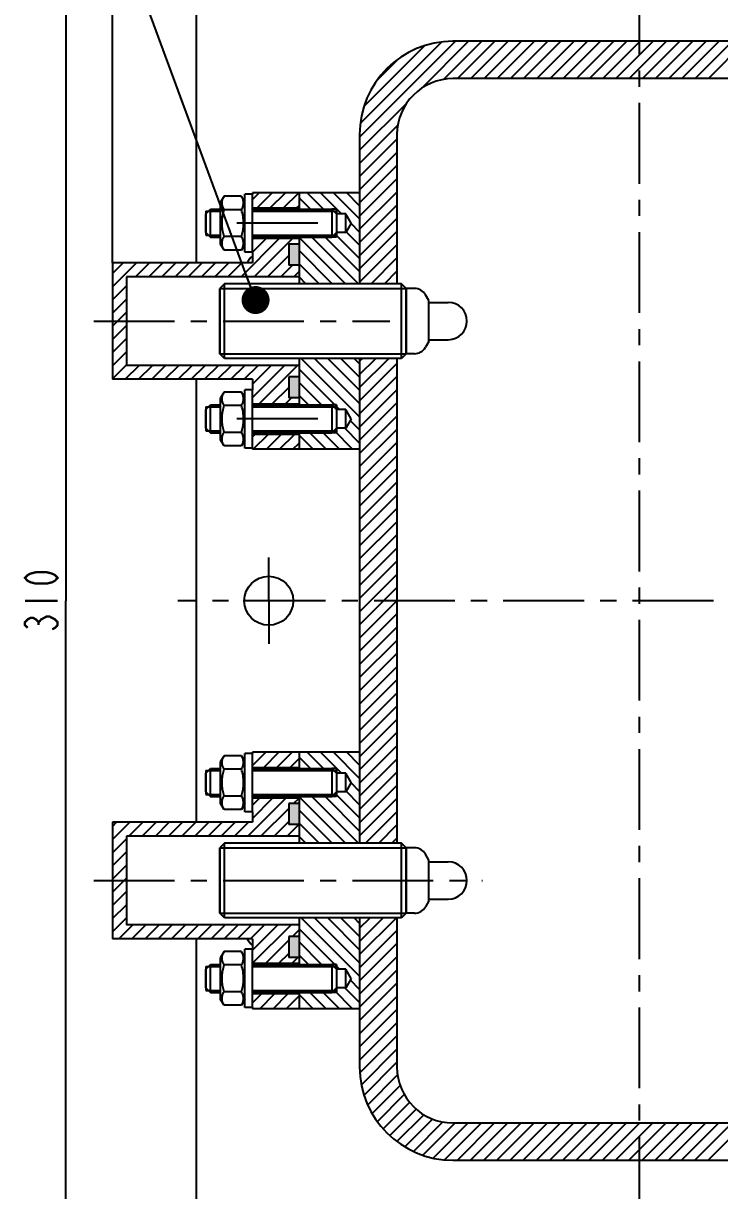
# Model space of a CAD drawing. Header units: millimetres. Extents: x 0 to 420, y 0 to 297.
# Drawn here: x 236.4 to 311, y 104.2 to 229.4 of the extents above; entities that cross this region are included whole.
import ezdxf

# ---------------------------------------------------------------- set-up
doc = ezdxf.new("R2010")
doc.units = ezdxf.units.MM
doc.header["$LTSCALE"] = 23.1
doc.linetypes.add('CENTER', pattern=[0.6, 0.375, -0.075, 0.075, -0.075])
doc.layers.get('0').update_dxf_attribs({"linetype": 'CONTINUOUS'})
for name, color, linetype in [('ALL_AXIS', 7, 'CONTINUOUS'), ('ALL_CHAMFER', 7, 'CONTINUOUS'), ('ALL_DIMENSIONS', 7, 'CONTINUOUS')]:
    doc.layers.add(name, color=color, linetype=linetype)
doc.styles.get("Standard").update_dxf_attribs({"font": 'txt', "width": 0.7})
doc.dimstyles.new('DIMSTYLE_1', dxfattribs={"dimtxt": 3.5, "dimasz": 3, "dimexe": 0.18, "dimexo": 0.0625, "dimgap": 0.09, "dimtad": 1, "dimlfac": 2, "dimdsep": 46, "dimtxsty": 'STANDARD', "dimblk": '_FILLED', "dimblk1": '_FILLED', "dimblk2": '_FILLED', "dimcen": 0.09, "dimadec": 0, "dimazin": 0, "dimtp": 0.5, "dimtm": 0.5, "dimtfac": 1, "dimtofl": 0, "dimtmove": 0, "dimatfit": 3, "dimldrblk": '_FILLED', "dimfxl": 1, "dimtolj": 1, "dimarcsym": 0})
doc.dimstyles.new('DIMSTYLE_2', dxfattribs={"dimtxt": 3.5, "dimasz": 3, "dimexe": 0.18, "dimexo": 0.0625, "dimgap": 0.09, "dimtad": 1, "dimdec": 5, "dimlfac": 2, "dimdsep": 46, "dimtxsty": 'STANDARD', "dimblk": '_FILLED', "dimblk1": '_FILLED', "dimblk2": '_FILLED', "dimcen": 0.09, "dimadec": 0, "dimazin": 0, "dimtp": 0.5, "dimtm": 0.5, "dimtfac": 1, "dimtdec": 5, "dimtofl": 0, "dimtmove": 0, "dimatfit": 3, "dimldrblk": '_FILLED', "dimfxl": 1, "dimtolj": 1, "dimarcsym": 0})
doc.dimstyles.get("Standard").update_dxf_attribs({"dimtxt": 3.5, "dimasz": 3, "dimexe": 0.18, "dimexo": 0.0625, "dimgap": 0.09, "dimtad": 1, "dimdec": 5, "dimdsep": 46, "dimtxsty": 'STANDARD', "dimblk": '_FILLED', "dimblk1": '_FILLED', "dimblk2": '_FILLED', "dimcen": 0.09, "dimadec": 0, "dimazin": 0, "dimtol": 1, "dimtp": 1e-05, "dimtm": 1e-05, "dimtfac": 1, "dimtdec": 5, "dimtofl": 0, "dimtmove": 0, "dimatfit": 3, "dimldrblk": '_FILLED', "dimfxl": 1, "dimtolj": 1, "dimarcsym": 0})

# ---------------------------------------------------------------- blocks, each defined once
blk = doc.blocks.new('_FILLED')
at = {"color": 0, "linetype": 'ByBlock'}
blk.add_solid([(0, 0), (-1, 0.167), (-1, -0.167)], dxfattribs=at)
blk = doc.blocks.new('*D3')
at = {"layer": 'ALL_DIMENSIONS', "color": 2, "linetype": 'Continuous'}
for p, q in [((245.92, 203.74), (245.92, 256.99)), ((358.92, 203.74), (358.92, 256.99)), ((245.92, 254.99), (302.42, 254.99)), ((358.92, 254.99), (302.42, 254.99))]:
    blk.add_line(p, q, dxfattribs=at)
at = {"layer": 'ALL_DIMENSIONS', "color": 2, "linetype": 'Continuous', "xscale": 3, "yscale": 3, "zscale": 3, "rotation": 180}
blk.add_blockref('_FILLED', (245.92, 254.99), dxfattribs=at)
at = {"layer": 'ALL_DIMENSIONS', "color": 2, "linetype": 'Continuous', "xscale": 3, "yscale": 3, "zscale": 3}
blk.add_blockref('_FILLED', (358.92, 254.99), dxfattribs=at)
blk = doc.blocks.new('*D4')
at = {"layer": 'ALL_DIMENSIONS', "color": 2, "linetype": 'Continuous'}
for p, q in [((254.92, 244.99), (238.92, 244.99)), ((240.92, 244.99), (240.92, 167.49)), ((240.92, 89.99), (240.92, 167.49)), ((254.92, 89.99), (238.92, 89.99))]:
    blk.add_line(p, q, dxfattribs=at)
at = {"layer": 'ALL_DIMENSIONS', "color": 2, "linetype": 'Continuous', "xscale": 3, "yscale": 3, "zscale": 3}
for p, rotation in [((240.92, 244.99), 90), ((240.92, 89.99), 270)]:
    blk.add_blockref('_FILLED', p, dxfattribs=dict(at, rotation=rotation))

msp = doc.modelspace()

# ---------------------------------------------------------------- linework, layer by layer
at = {"color": 7, "linetype": 'Continuous'}
for p, q in [((254.9230231, 203.7425631), (254.9230231, 244.9925631)), ((322.4230231, 227.4925631), (282.4230231, 227.4925631)), ((322.4230231, 223.4925631), (282.4230231, 223.4925631)), ((272.4230231, 217.4925631), (272.4230231, 201.4925631)), ((276.4230231, 217.4925631), (276.4230231, 201.4925631)), ((257.8906517, 210.8793144), (257.5230231, 210.2425631)), ((259.7553946, 210.8793144), (257.8906517, 210.8793144)), ((260.9230231, 211.2425631), (260.9230231, 211.1175631)), ((272.4230231, 211.2425631), (260.9230231, 211.2425631)), ((265.9230231, 211.2425631), (265.9230231, 209.4925631)), ((255.9230231, 209.2760567), (255.9230231, 206.7090694)), ((257.5230231, 205.7425804), (257.5230231, 210.2425458)), ((259.7553946, 209.4359387), (257.8906517, 209.4359387)), ((260.9230231, 209.6175631), (265.9230231, 209.6175631)), ((265.9230231, 209.4925631), (269.4230231, 209.4925631)), ((269.9230231, 208.9925631), (269.4230231, 209.4925631)), ((269.9230231, 209.4925631), (269.9230231, 206.4925631)), ((270.9230231, 208.9925631), (269.9230231, 208.9925631)), ((270.9230231, 206.9925631), (270.9230231, 208.9925631)), ((271.5238837, 207.9925631), (270.9230231, 208.9925631)), ((271.5238837, 207.9925631), (270.9230231, 206.9925631)), ((269.9230231, 206.9925631), (269.4230231, 206.4925631)), ((270.9230231, 206.9925631), (269.9230231, 206.9925631)), ((257.8906517, 205.1058117), (257.5230231, 205.7425631)), ((259.7553946, 206.5491874), (257.8906517, 206.5491874)), ((260.9230231, 206.3675631), (265.9230231, 206.3675631)), ((264.8230231, 205.7425631), (264.8230231, 203.4925631)), ((265.9230231, 205.7425631), (264.8230231, 205.7425631)), ((265.9230231, 206.4925631), (265.9230231, 201.4925631)), ((265.9230231, 206.4925631), (269.4230231, 206.4925631)), ((259.7553946, 205.1058117), (257.8906517, 205.1058117)), ((260.9230231, 204.865514), (260.9230231, 203.7425631)), ((245.9230231, 203.7425631), (245.9230231, 191.2425631)), ((260.9230231, 203.7425631), (245.9230231, 203.7425631)), ((265.9230231, 203.4925631), (264.8230231, 203.4925631)), ((247.4230231, 202.2425631), (247.4230231, 192.7425631)), ((265.9230231, 202.2425631), (247.4230231, 202.2425631)), ((257.4230231, 200.9925631), (257.4230231, 193.9925631)), ((276.4230231, 201.4925631), (265.9230231, 201.4925631)), ((277.4230231, 200.9925631), (277.4230231, 193.9925631)), ((265.9230231, 193.4925631), (265.9230231, 188.4925631)), ((276.4230231, 193.4925631), (265.9230231, 193.4925631)), ((272.4230231, 193.4925631), (272.4230231, 141.4925631)), ((276.4230231, 193.4925631), (276.4230231, 141.4925631)), ((265.9230231, 192.7425631), (247.4230231, 192.7425631)), ((260.9230231, 191.2425631), (245.9230231, 191.2425631)), ((254.9230231, 143.7425631), (254.9230231, 191.2425631)), ((260.9230231, 191.2425631), (260.9230231, 190.1175631)), ((264.8230231, 191.4925631), (264.8230231, 189.2425631)), ((265.9230231, 191.4925631), (264.8230231, 191.4925631)), ((257.8906517, 189.8793144), (257.5230231, 189.2425631)), ((257.5230231, 184.7425804), (257.5230231, 189.2425458)), ((259.7553946, 189.8793144), (257.8906517, 189.8793144)), ((265.9230231, 189.2425631), (264.8230231, 189.2425631)), ((255.9230231, 188.2760567), (255.9230231, 185.7090694)), ((259.7553946, 188.4359387), (257.8906517, 188.4359387)), ((260.9230231, 188.6175631), (265.9230231, 188.6175631)), ((265.9230231, 188.4925631), (269.4230231, 188.4925631)), ((269.9230231, 187.9925631), (269.4230231, 188.4925631)), ((269.9230231, 188.4925631), (269.9230231, 185.4925631)), ((270.9230231, 187.9925631), (269.9230231, 187.9925631)), ((270.9230231, 185.9925631), (270.9230231, 187.9925631)), ((271.5238837, 186.9925631), (270.9230231, 187.9925631)), ((271.5238837, 186.9925631), (270.9230231, 185.9925631)), ((259.7553946, 185.5491874), (257.8906517, 185.5491874)), ((260.9230231, 185.3675631), (265.9230231, 185.3675631)), ((265.9230231, 185.4925631), (265.9230231, 183.7425631)), ((265.9230231, 185.4925631), (269.4230231, 185.4925631)), ((269.9230231, 185.9925631), (269.4230231, 185.4925631)), ((270.9230231, 185.9925631), (269.9230231, 185.9925631)), ((257.8906517, 184.1058117), (257.5230231, 184.7425631)), ((259.7553946, 184.1058117), (257.8906517, 184.1058117)), ((260.9230231, 183.8675631), (260.9230231, 183.7425631)), ((272.4230231, 183.7425631), (260.9230231, 183.7425631)), ((257.8906517, 150.8793144), (257.5230231, 150.2425631)), ((257.5230231, 145.7425804), (257.5230231, 150.2425458)), ((259.7553946, 150.8793144), (257.8906517, 150.8793144)), ((260.9230231, 151.2425631), (260.9230231, 151.1175631)), ((272.4230231, 151.2425631), (260.9230231, 151.2425631)), ((265.9230231, 151.2425631), (265.9230231, 149.4925631)), ((255.9230231, 149.2760567), (255.9230231, 146.7090694)), ((259.7553946, 149.4359387), (257.8906517, 149.4359387)), ((260.9230231, 149.6175631), (265.9230231, 149.6175631)), ((265.9230231, 149.4925631), (269.4230231, 149.4925631)), ((269.9230231, 148.9925631), (269.4230231, 149.4925631)), ((269.9230231, 149.4925631), (269.9230231, 146.4925631)), ((270.9230231, 148.9925631), (269.9230231, 148.9925631)), ((270.9230231, 146.9925631), (270.9230231, 148.9925631)), ((271.5238837, 147.9925631), (270.9230231, 148.9925631)), ((271.5238837, 147.9925631), (270.9230231, 146.9925631)), ((259.7553946, 146.5491874), (257.8906517, 146.5491874)), ((265.9230231, 146.4925631), (265.9230231, 141.4925631)), ((265.9230231, 146.4925631), (269.4230231, 146.4925631)), ((269.9230231, 146.9925631), (269.4230231, 146.4925631)), ((270.9230231, 146.9925631), (269.9230231, 146.9925631)), ((257.8906517, 145.1058117), (257.5230231, 145.7425631)), ((260.9230231, 146.3675631), (265.9230231, 146.3675631)), ((264.8230231, 145.7425631), (264.8230231, 143.4925631)), ((265.9230231, 145.7425631), (264.8230231, 145.7425631)), ((259.7553946, 145.1058117), (257.8906517, 145.1058117)), ((260.9230231, 144.8675631), (260.9230231, 143.7425631)), ((245.9230231, 143.7425631), (245.9230231, 131.2425631)), ((260.9230231, 143.7425631), (245.9230231, 143.7425631)), ((265.9230231, 143.4925631), (264.8230231, 143.4925631)), ((247.4230231, 142.2425631), (247.4230231, 132.7425631)), ((265.9230231, 142.2425631), (247.4230231, 142.2425631)), ((276.4230231, 141.4925631), (265.9230231, 141.4925631)), ((257.4230231, 140.9925631), (257.4230231, 133.9925631)), ((277.4230231, 140.9925631), (277.4230231, 133.9925631)), ((265.9230231, 132.7425631), (247.4230231, 132.7425631)), ((265.9230231, 133.4925631), (265.9230231, 128.4925631)), ((276.4230231, 133.4925631), (265.9230231, 133.4925631)), ((272.4230231, 133.4925631), (272.4230231, 117.4925631)), ((276.4230231, 133.4925631), (276.4230231, 117.4925631)), ((264.8230231, 131.4925631), (264.8230231, 129.2425631)), ((265.9230231, 131.4925631), (264.8230231, 131.4925631)), ((260.9230231, 131.2425631), (245.9230231, 131.2425631)), ((254.9230231, 89.9925631), (254.9230231, 131.2425631)), ((260.9230231, 131.2425631), (260.9230231, 130.1175631)), ((257.8906517, 129.8793144), (257.5230231, 129.2425631)), ((257.5230231, 124.7425804), (257.5230231, 129.2425458)), ((259.7553946, 129.8793144), (257.8906517, 129.8793144)), ((265.9230231, 129.2425631), (264.8230231, 129.2425631)), ((255.9230231, 128.2760567), (255.9230231, 125.7090694)), ((259.7553946, 128.4359387), (257.8906517, 128.4359387)), ((260.9230231, 128.6175631), (265.9230231, 128.6175631)), ((265.9230231, 128.4925631), (269.4230231, 128.4925631)), ((269.9230231, 127.9925631), (269.4230231, 128.4925631)), ((269.9230231, 128.4925631), (269.9230231, 125.4925631)), ((270.9230231, 127.9925631), (269.9230231, 127.9925631)), ((271.5238837, 126.9925631), (270.9230231, 127.9925631)), ((270.9230231, 125.9925631), (270.9230231, 127.9925631)), ((271.5238837, 126.9925631), (270.9230231, 125.9925631)), ((259.7553946, 125.5491874), (257.8906517, 125.5491874)), ((260.9230231, 125.3675631), (265.9230231, 125.3675631)), ((265.9230231, 125.4925631), (269.4230231, 125.4925631)), ((265.9230231, 125.4925631), (265.9230231, 123.7425631)), ((269.9230231, 125.9925631), (269.4230231, 125.4925631)), ((270.9230231, 125.9925631), (269.9230231, 125.9925631)), ((257.8906517, 124.1058117), (257.5230231, 124.7425631)), ((259.7553946, 124.1058117), (257.8906517, 124.1058117)), ((260.9230231, 123.8675631), (260.9230231, 123.7425631)), ((272.4230231, 123.7425631), (260.9230231, 123.7425631)), ((282.4230231, 111.4925631), (322.4230231, 111.4925631)), ((282.4230231, 107.4925631), (322.4230231, 107.4925631))]:
    msp.add_line(p, q, dxfattribs=at)
at = {"color": 2, "linetype": 'Continuous'}
for p, q in [((272.4230231, 217.2309164), (282.6846698, 227.4925631)), ((272.5096904, 218.7317973), (281.1837889, 227.4058958)), ((272.9067703, 220.5430907), (279.3724955, 227.0088159)), ((279.0521665, 222.4458462), (284.0988833, 227.4925631)), ((281.4188321, 223.3982983), (285.5130969, 227.4925631)), ((282.9273105, 223.4925631), (286.9273105, 227.4925631)), ((284.341524, 223.4925631), (288.341524, 227.4925631)), ((285.7557376, 223.4925631), (289.7557376, 227.4925631)), ((287.1699512, 223.4925631), (291.1699512, 227.4925631)), ((288.5841647, 223.4925631), (292.5841647, 227.4925631)), ((289.9983783, 223.4925631), (293.9983783, 227.4925631)), ((291.4125918, 223.4925631), (295.4125918, 227.4925631)), ((292.8268054, 223.4925631), (296.8268054, 227.4925631)), ((294.241019, 223.4925631), (298.241019, 227.4925631)), ((295.6552325, 223.4925631), (299.6552325, 227.4925631)), ((297.0694461, 223.4925631), (301.0694461, 227.4925631)), ((298.4836597, 223.4925631), (302.4836597, 227.4925631)), ((299.8978732, 223.4925631), (303.8978732, 227.4925631)), ((301.3120868, 223.4925631), (305.3120868, 227.4925631)), ((302.7263003, 223.4925631), (306.7263003, 227.4925631)), ((304.1405139, 223.4925631), (308.1405139, 227.4925631)), ((305.5547275, 223.4925631), (309.5547275, 227.4925631)), ((306.968941, 223.4925631), (310.968941, 227.4925631)), ((308.3831546, 223.4925631), (312.3831546, 227.4925631)), ((309.7973682, 223.4925631), (313.7973682, 227.4925631)), ((274.4267265, 223.4772605), (276.4383257, 225.4888597)), ((272.4230231, 215.8167028), (277.46974, 220.8634197)), ((272.4230231, 214.4024893), (276.5172879, 218.4967541)), ((272.4230231, 212.9882757), (276.4230231, 216.9882757)), ((272.4230231, 211.5740622), (276.4230231, 215.5740622)), ((272.4230231, 210.1598486), (276.4230231, 214.1598486)), ((272.4230231, 208.745635), (276.4230231, 212.745635)), ((260.9230231, 210.5223682), (261.643218, 211.2425631)), ((261.4324315, 209.6175631), (263.0574315, 211.2425631)), ((262.8466451, 209.6175631), (264.4716451, 211.2425631)), ((264.2608587, 209.6175631), (265.8858587, 211.2425631)), ((267.1359553, 209.4925631), (265.9230231, 210.7054953)), ((268.5501689, 209.4925631), (266.8001689, 211.2425631)), ((270.4643824, 208.9925631), (268.2143824, 211.2425631)), ((272.4230231, 208.4481359), (269.628596, 211.2425631)), ((272.4230231, 209.8623495), (271.0428096, 211.2425631)), ((272.4230231, 207.3314215), (276.4230231, 211.3314215)), ((255.9230231, 209.2760567), (257.5230231, 209.2760567)), ((260.9230231, 209.2760567), (269.9230231, 209.2760567)), ((265.6750722, 209.6175631), (265.9230231, 209.865514)), ((269.9230231, 209.4925631), (269.4230231, 209.4925631)), ((272.4230231, 205.9172079), (276.4230231, 209.9172079)), ((272.4230231, 207.0339224), (271.5015508, 207.9553947)), ((272.4230231, 204.5029943), (276.4230231, 208.5029943)), ((255.9230231, 206.7090694), (257.5230231, 206.7090694)), ((260.9230231, 206.7090694), (269.9230231, 206.7090694)), ((272.4230231, 204.2054953), (269.7794892, 206.8490292)), ((272.4230231, 205.6197088), (270.9707455, 207.0719864)), ((272.4230231, 203.0887808), (276.4230231, 207.0887808)), ((259.7142858, 202.2425631), (263.8392858, 206.3675631)), ((260.9230231, 206.2797275), (261.0108587, 206.3675631)), ((260.9230231, 204.865514), (262.4250722, 206.3675631)), ((261.1284993, 202.2425631), (265.2534993, 206.3675631)), ((270.8933146, 201.4925631), (265.9230231, 206.4628546)), ((272.3075282, 201.4925631), (267.3075282, 206.4925631)), ((272.4230231, 202.7912817), (268.7217417, 206.4925631)), ((269.9230231, 206.4925631), (269.4230231, 206.4925631)), ((272.4230231, 201.6745672), (276.4230231, 205.6745672)), ((262.5427129, 202.2425631), (264.8230231, 204.5228733)), ((269.4791011, 201.4925631), (265.9230231, 205.048641)), ((273.6552325, 201.4925631), (276.4230231, 204.2603537)), ((245.9230231, 202.593436), (247.0721502, 203.7425631)), ((245.9230231, 201.1792225), (248.4863637, 203.7425631)), ((248.4005773, 202.2425631), (249.9005773, 203.7425631)), ((249.8147908, 202.2425631), (251.3147908, 203.7425631)), ((251.2290044, 202.2425631), (252.7290044, 203.7425631)), ((252.643218, 202.2425631), (254.143218, 203.7425631)), ((254.0574315, 202.2425631), (255.5574315, 203.7425631)), ((255.4716451, 202.2425631), (256.9716451, 203.7425631)), ((256.8858587, 202.2425631), (258.3858587, 203.7425631)), ((258.3000722, 202.2425631), (259.8000722, 203.7425631)), ((263.9569265, 202.2425631), (265.2069265, 203.4925631)), ((268.0648875, 201.4925631), (265.9230231, 203.6344274)), ((275.0694461, 201.4925631), (276.4230231, 202.8461401)), ((265.37114, 202.2425631), (265.9230231, 202.7944462)), ((266.6506739, 201.4925631), (265.9230231, 202.2202139)), ((245.9230231, 199.7650089), (247.4230231, 201.2650089)), ((257.4230231, 200.9925631), (277.4230231, 200.9925631)), ((245.9230231, 198.3507953), (247.4230231, 199.8507953)), ((245.9230231, 196.9365818), (247.4230231, 198.4365818)), ((245.9230231, 195.5223682), (247.4230231, 197.0223682)), ((245.9230231, 194.1081547), (247.4230231, 195.6081547)), ((245.9230231, 192.6939411), (247.4230231, 194.1939411)), ((257.4230231, 193.9925631), (277.4230231, 193.9925631)), ((272.4230231, 187.2349325), (266.1653926, 193.4925631)), ((272.4230231, 188.6491461), (267.5796061, 193.4925631)), ((272.4230231, 190.0633596), (268.9938197, 193.4925631)), ((272.4230231, 191.4775732), (270.4080332, 193.4925631)), ((272.4230231, 192.8917868), (271.8222468, 193.4925631)), ((272.4230231, 193.1892858), (272.7263003, 193.4925631)), ((272.4230231, 191.7750723), (274.1405139, 193.4925631)), ((272.4230231, 190.3608587), (275.5547275, 193.4925631)), ((272.4230231, 188.9466452), (276.4230231, 192.9466452)), ((245.9230231, 191.2797275), (247.4230231, 192.7797275)), ((247.3000722, 191.2425631), (248.8000722, 192.7425631)), ((248.7142858, 191.2425631), (250.2142858, 192.7425631)), ((250.1284993, 191.2425631), (251.6284993, 192.7425631)), ((251.5427129, 191.2425631), (253.0427129, 192.7425631)), ((252.9569265, 191.2425631), (254.4569265, 192.7425631)), ((254.37114, 191.2425631), (255.87114, 192.7425631)), ((255.7853536, 191.2425631), (257.2853536, 192.7425631)), ((257.1995672, 191.2425631), (258.6995672, 192.7425631)), ((258.6137807, 191.2425631), (260.1137807, 192.7425631)), ((260.0279943, 191.2425631), (261.5279943, 192.7425631)), ((260.9230231, 190.7233783), (262.9422078, 192.7425631)), ((260.9230231, 189.3091648), (264.3564214, 192.7425631)), ((261.645635, 188.6175631), (265.770635, 192.7425631)), ((270.251179, 187.9925631), (265.9230231, 192.3207189)), ((263.0598485, 188.6175631), (264.8230231, 190.3807377)), ((268.3369654, 188.4925631), (265.9230231, 190.9065054)), ((272.4230231, 187.5324316), (276.4230231, 191.5324316)), ((264.4740621, 188.6175631), (265.0990621, 189.2425631)), ((266.9227519, 188.4925631), (265.9230231, 189.4922918)), ((272.4230231, 186.118218), (276.4230231, 190.118218)), ((255.9230231, 188.2760567), (257.5230231, 188.2760567)), ((260.9230231, 188.2760567), (269.9230231, 188.2760567)), ((265.8882757, 188.6175631), (265.9230231, 188.6523105)), ((269.9230231, 188.4925631), (269.4230231, 188.4925631)), ((272.4230231, 184.7040045), (276.4230231, 188.7040045)), ((272.4230231, 185.8207189), (271.4215278, 186.8222142)), ((272.4230231, 183.2897909), (276.4230231, 187.2897909)), ((255.9230231, 185.7090694), (257.5230231, 185.7090694)), ((260.9230231, 185.7090694), (269.9230231, 185.7090694)), ((260.9230231, 185.0665241), (261.2240621, 185.3675631)), ((261.0132757, 183.7425631), (262.6382757, 185.3675631)), ((262.4274892, 183.7425631), (264.0524892, 185.3675631)), ((263.8417028, 183.7425631), (265.4667028, 185.3675631)), ((268.8443247, 183.7425631), (267.0943247, 185.4925631)), ((270.2585383, 183.7425631), (268.5085383, 185.4925631)), ((269.9230231, 185.4925631), (269.4230231, 185.4925631)), ((271.6727519, 183.7425631), (269.6728875, 185.7424274)), ((272.4230231, 184.4065054), (270.8369654, 185.9925631)), ((272.4230231, 181.8755773), (276.4230231, 185.8755773)), ((265.2559163, 183.7425631), (265.9230231, 184.4096698)), ((267.4301112, 183.7425631), (265.9230231, 185.2496511)), ((272.4230231, 180.4613638), (276.4230231, 184.4613638)), ((266.0158976, 183.7425631), (265.9230231, 183.8354376)), ((272.4230231, 179.0471502), (276.4230231, 183.0471502)), ((272.4230231, 177.6329367), (276.4230231, 181.6329367)), ((272.4230231, 176.2187231), (276.4230231, 180.2187231)), ((272.4230231, 174.8045095), (276.4230231, 178.8045095)), ((272.4230231, 173.390296), (276.4230231, 177.390296)), ((272.4230231, 171.9760824), (276.4230231, 175.9760824)), ((272.4230231, 170.5618688), (276.4230231, 174.5618688)), ((272.4230231, 169.1476553), (276.4230231, 173.1476553)), ((272.4230231, 167.7334417), (276.4230231, 171.7334417)), ((272.4230231, 166.3192282), (276.4230231, 170.3192282)), ((272.4230231, 164.9050146), (276.4230231, 168.9050146)), ((272.4230231, 163.490801), (276.4230231, 167.490801)), ((272.4230231, 162.0765875), (276.4230231, 166.0765875)), ((272.4230231, 160.6623739), (276.4230231, 164.6623739)), ((272.4230231, 159.2481604), (276.4230231, 163.2481604)), ((272.4230231, 157.8339468), (276.4230231, 161.8339468)), ((272.4230231, 156.4197332), (276.4230231, 160.4197332)), ((272.4230231, 155.0055197), (276.4230231, 159.0055197)), ((272.4230231, 153.5913061), (276.4230231, 157.5913061)), ((272.4230231, 152.1770925), (276.4230231, 156.1770925)), ((272.4230231, 150.762879), (276.4230231, 154.762879)), ((272.4230231, 149.3486654), (276.4230231, 153.3486654)), ((272.4230231, 147.9344519), (276.4230231, 151.9344519)), ((260.9230231, 151.229475), (260.9361112, 151.2425631)), ((260.9230231, 149.8152614), (262.3503247, 151.2425631)), ((262.1395383, 149.6175631), (263.7645383, 151.2425631)), ((263.5537519, 149.6175631), (265.1787519, 151.2425631)), ((264.9679654, 149.6175631), (265.9230231, 150.5726208)), ((267.1359553, 149.4925631), (265.9230231, 150.7054953)), ((268.5501689, 149.4925631), (266.8001689, 151.2425631)), ((270.4643824, 148.9925631), (268.2143824, 151.2425631)), ((272.4230231, 148.4481359), (269.628596, 151.2425631)), ((272.4230231, 149.8623495), (271.0428096, 151.2425631)), ((272.4230231, 146.5202383), (276.4230231, 150.5202383)), ((255.9230231, 149.2760567), (257.5230231, 149.2760567)), ((260.9230231, 149.2760567), (269.9230231, 149.2760567)), ((269.9230231, 149.4925631), (269.4230231, 149.4925631)), ((272.4230231, 145.1060247), (276.4230231, 149.1060247)), ((272.4230231, 147.0339224), (271.5015508, 147.9553947)), ((255.9230231, 146.7090694), (257.5230231, 146.7090694)), ((260.9230231, 146.7090694), (269.9230231, 146.7090694)), ((272.3075282, 141.4925631), (267.3075282, 146.4925631)), ((272.4230231, 142.7912817), (268.7217417, 146.4925631)), ((269.9230231, 146.4925631), (269.4230231, 146.4925631)), ((272.4230231, 144.2054953), (269.7794892, 146.8490292)), ((272.4230231, 145.6197088), (270.9707455, 147.0719864)), ((272.4230231, 143.6918112), (276.4230231, 147.6918112)), ((260.4213926, 142.2425631), (264.5463926, 146.3675631)), ((260.9230231, 145.5726208), (261.7179654, 146.3675631)), ((260.9230231, 144.1584072), (263.132179, 146.3675631)), ((261.8356061, 142.2425631), (264.8230231, 145.2299801)), ((265.3356061, 145.7425631), (265.9230231, 146.3299801)), ((270.8933146, 141.4925631), (265.9230231, 146.4628546)), ((272.4230231, 142.2775976), (276.4230231, 146.2775976)), ((269.4791011, 141.4925631), (265.9230231, 145.048641)), ((273.0522021, 141.4925631), (276.4230231, 144.863384)), ((245.9230231, 143.3005428), (246.3650434, 143.7425631)), ((245.9230231, 141.8863293), (247.7792569, 143.7425631)), ((247.6934705, 142.2425631), (249.1934705, 143.7425631)), ((249.1076841, 142.2425631), (250.6076841, 143.7425631)), ((250.5218976, 142.2425631), (252.0218976, 143.7425631)), ((251.9361112, 142.2425631), (253.4361112, 143.7425631)), ((253.3503247, 142.2425631), (254.8503247, 143.7425631)), ((254.7645383, 142.2425631), (256.2645383, 143.7425631)), ((256.1787519, 142.2425631), (257.6787519, 143.7425631)), ((257.5929654, 142.2425631), (259.0929654, 143.7425631)), ((259.007179, 142.2425631), (260.507179, 143.7425631)), ((263.2498197, 142.2425631), (264.8230231, 143.8157665)), ((264.6640332, 142.2425631), (265.9140332, 143.4925631)), ((268.0648875, 141.4925631), (265.9230231, 143.6344274)), ((274.4664157, 141.4925631), (276.4230231, 143.4491705)), ((245.9230231, 140.4721157), (247.4230231, 141.9721157)), ((266.6506739, 141.4925631), (265.9230231, 142.2202139)), ((275.8806293, 141.4925631), (276.4230231, 142.0349569)), ((245.9230231, 139.0579021), (247.4230231, 140.5579021)), ((257.4230231, 140.9925631), (277.4230231, 140.9925631)), ((245.9230231, 137.6436886), (247.4230231, 139.1436886)), ((245.9230231, 136.229475), (247.4230231, 137.729475)), ((245.9230231, 134.8152614), (247.4230231, 136.3152614)), ((245.9230231, 133.4010479), (247.4230231, 134.9010479)), ((257.4230231, 133.9925631), (277.4230231, 133.9925631)), ((245.9230231, 131.9868343), (247.4230231, 133.4868343)), ((246.5929654, 131.2425631), (248.0929654, 132.7425631)), ((248.007179, 131.2425631), (249.507179, 132.7425631)), ((249.4213926, 131.2425631), (250.9213926, 132.7425631)), ((250.8356061, 131.2425631), (252.3356061, 132.7425631)), ((252.2498197, 131.2425631), (253.7498197, 132.7425631)), ((253.6640332, 131.2425631), (255.1640332, 132.7425631)), ((255.0782468, 131.2425631), (256.5782468, 132.7425631)), ((256.4924604, 131.2425631), (257.9924604, 132.7425631)), ((257.9066739, 131.2425631), (259.4066739, 132.7425631)), ((259.3208875, 131.2425631), (260.8208875, 132.7425631)), ((260.7351011, 131.2425631), (262.2351011, 132.7425631)), ((260.9230231, 130.0162716), (263.6493146, 132.7425631)), ((260.9385282, 128.6175631), (265.0635282, 132.7425631)), ((272.4230231, 127.2349325), (266.1653926, 133.4925631)), ((272.4230231, 128.6491461), (267.5796061, 133.4925631)), ((272.4230231, 130.0633596), (268.9938197, 133.4925631)), ((272.4230231, 131.4775732), (270.4080332, 133.4925631)), ((272.4230231, 132.8917868), (271.8222468, 133.4925631)), ((272.4230231, 132.3781027), (273.5374835, 133.4925631)), ((272.4230231, 130.9638891), (274.9516971, 133.4925631)), ((272.4230231, 129.5496755), (276.3659106, 133.4925631)), ((265.2277417, 131.4925631), (265.9230231, 132.1878444)), ((270.251179, 127.9925631), (265.9230231, 132.3207189)), ((272.4230231, 128.135462), (276.4230231, 132.135462)), ((262.3527417, 128.6175631), (264.8230231, 131.0878444)), ((268.3369654, 128.4925631), (265.9230231, 130.9065054)), ((272.4230231, 126.7212484), (276.4230231, 130.7212484)), ((263.7669553, 128.6175631), (264.8230231, 129.6736309)), ((265.1811689, 128.6175631), (265.8061689, 129.2425631)), ((266.9227519, 128.4925631), (265.9230231, 129.4922918)), ((272.4230231, 125.3070349), (276.4230231, 129.3070349)), ((255.9230231, 128.2760567), (257.5230231, 128.2760567)), ((260.9230231, 128.2760567), (269.9230231, 128.2760567)), ((269.9230231, 128.4925631), (269.4230231, 128.4925631)), ((272.4230231, 123.8928213), (276.4230231, 127.8928213)), ((272.4230231, 125.8207189), (271.4215278, 126.8222142)), ((272.4230231, 122.4786077), (276.4230231, 126.4786077)), ((255.9230231, 125.7090694), (257.5230231, 125.7090694)), ((260.9230231, 125.7090694), (269.9230231, 125.7090694)), ((260.9230231, 124.3594173), (261.9311689, 125.3675631)), ((261.7203824, 123.7425631), (263.3453824, 125.3675631)), ((263.134596, 123.7425631), (264.759596, 125.3675631)), ((267.4301112, 123.7425631), (265.9230231, 125.2496511)), ((268.8443247, 123.7425631), (267.0943247, 125.4925631)), ((270.2585383, 123.7425631), (268.5085383, 125.4925631)), ((269.9230231, 125.4925631), (269.4230231, 125.4925631)), ((271.6727519, 123.7425631), (269.6728875, 125.7424274)), ((272.4230231, 124.4065054), (270.8369654, 125.9925631)), ((264.5488096, 123.7425631), (265.9230231, 125.1167766)), ((272.4230231, 121.0643942), (276.4230231, 125.0643942)), ((266.0158976, 123.7425631), (265.9230231, 123.8354376)), ((272.4230231, 119.6501806), (276.4230231, 123.6501806)), ((272.4230231, 118.235967), (276.4230231, 122.235967)), ((272.4547926, 116.8535229), (276.4230231, 120.8217535)), ((272.60768, 115.5921968), (276.4230231, 119.4075399)), ((272.8975447, 114.4678479), (276.4230231, 117.9933264)), ((273.2887813, 113.444871), (276.490444, 116.6465337)), ((273.7662175, 112.5080936), (276.7627125, 115.5045886)), ((274.3217044, 111.649367), (277.2111415, 114.5388041)), ((274.9508796, 110.8643286), (277.7821524, 113.6956014)), ((275.6512172, 110.1504526), (278.4816489, 112.9808843)), ((276.4227815, 109.5078034), (279.2931279, 112.3781497)), ((277.2674329, 108.9382412), (280.2414966, 111.9123049)), ((278.1896347, 108.4462294), (281.3430886, 111.5996834)), ((279.1967439, 108.0391251), (282.6501819, 111.4925631)), ((280.299777, 107.7279446), (284.0643955, 111.4925631)), ((281.5233363, 107.5372904), (285.478609, 111.4925631)), ((282.8928226, 107.4925631), (286.8928226, 111.4925631)), ((284.3070361, 107.4925631), (288.3070361, 111.4925631)), ((285.7212497, 107.4925631), (289.7212497, 111.4925631)), ((287.1354633, 107.4925631), (291.1354633, 111.4925631)), ((288.5496768, 107.4925631), (292.5496768, 111.4925631)), ((289.9638904, 107.4925631), (293.9638904, 111.4925631)), ((291.378104, 107.4925631), (295.378104, 111.4925631)), ((292.7923175, 107.4925631), (296.7923175, 111.4925631)), ((294.2065311, 107.4925631), (298.2065311, 111.4925631)), ((295.6207446, 107.4925631), (299.6207446, 111.4925631)), ((297.0349582, 107.4925631), (301.0349582, 111.4925631)), ((298.4491718, 107.4925631), (302.4491718, 111.4925631)), ((299.8633853, 107.4925631), (303.8633853, 111.4925631)), ((301.2775989, 107.4925631), (305.2775989, 111.4925631)), ((302.6918125, 107.4925631), (306.6918125, 111.4925631)), ((304.106026, 107.4925631), (308.106026, 111.4925631)), ((305.5202396, 107.4925631), (309.5202396, 111.4925631)), ((306.9344531, 107.4925631), (310.9344531, 111.4925631)), ((308.3486667, 107.4925631), (312.3486667, 111.4925631)), ((309.7628803, 107.4925631), (313.7628803, 111.4925631))]:
    msp.add_line(p, q, dxfattribs=at)
at = {"color": 7, "linetype": 'Continuous'}
for points in [[(257.8906517, 209.4359387), (257.8485508, 209.5118906), (257.8108867, 209.5864938), (257.7776972, 209.6595727), (257.7488687, 209.731654), (257.7242659, 209.8031552), (257.7039915, 209.8742287), (257.6880683, 209.9451578), (257.6765998, 210.0159674), (257.6696916, 210.086786), (257.6673607, 210.1575872), (257.669686, 210.2283828), (257.676587, 210.2991869), (257.6880444, 210.3699737), (257.7039535, 210.4408757), (257.7242112, 210.5119239), (257.7487937, 210.5833979), (257.7775859, 210.6554275), (257.8107595, 210.7284943), (257.8484648, 210.8031889), (257.8906517, 210.8793144)], [(259.7553946, 209.4359387), (259.8074175, 209.5307783), (259.8525083, 209.6236582), (259.8906184, 209.7142486), (259.9218933, 209.8035391), (259.946548, 209.892385), (259.9643247, 209.9808589), (259.9750573, 210.0693385), (259.9786855, 210.1577647), (259.9750351, 210.2461876), (259.9642821, 210.3346574), (259.9464877, 210.4231176), (259.9218228, 210.511938), (259.8905514, 210.6011802), (259.8524549, 210.6917126), (259.8073863, 210.7845351), (259.7553946, 210.8793144)], [(257.8906517, 206.5491874), (257.8484344, 206.7015549), (257.8107076, 206.851044), (257.7775216, 206.9972631), (257.7487255, 207.141387), (257.7241476, 207.2843723), (257.7039001, 207.4264834), (257.6880043, 207.5682817), (257.6765616, 207.7098338), (257.6696741, 207.8514099), (257.6673607, 207.9929615), (257.6697007, 208.1345226), (257.676615, 208.2761156), (257.6880864, 208.4176887), (257.7040094, 208.5594992), (257.7242807, 208.7015993), (257.7488771, 208.8445535), (257.7776929, 208.9886547), (257.8108726, 209.1347701), (257.8485392, 209.2839854), (257.8906517, 209.4359387)], [(259.9786856, 207.9925631), (259.9748933, 208.1713299), (259.9640182, 208.3498698), (259.9459474, 208.5279836), (259.9210198, 208.7062688), (259.8895781, 208.8846953), (259.8514982, 209.064946), (259.8067691, 209.2489029), (259.7553946, 209.4359387)], [(259.7553946, 206.5491874), (259.7972081, 206.6999749), (259.8346866, 206.8483278), (259.8678019, 206.9938936), (259.8966388, 207.1377295), (259.9213167, 207.2806846), (259.9417046, 207.4230304), (259.9577528, 207.5653127), (259.9693364, 207.707558), (259.9762963, 207.8500009), (259.9786856, 207.9925631)], [(257.8906517, 205.1058117), (257.8440767, 205.1902358), (257.8029989, 205.2730054), (257.7674692, 205.3538695), (257.737335, 205.4335818), (257.7124018, 205.5127735), (257.6928469, 205.5915622), (257.6787474, 205.6702788), (257.6702103, 205.7489141), (257.6673852, 205.8275794), (257.6702218, 205.9062439), (257.6787702, 205.9848775), (257.6928794, 206.0635885), (257.7124411, 206.142365), (257.7373767, 206.2215375), (257.7675057, 206.3012199), (257.8030256, 206.3820507), (257.8440915, 206.4647911), (257.8906517, 206.5491874)], [(259.7553946, 205.1058117), (259.8074175, 205.2006513), (259.8525083, 205.2935312), (259.8906184, 205.3841216), (259.9218933, 205.4734121), (259.946548, 205.5622579), (259.9643247, 205.6507319), (259.9750573, 205.7392115), (259.9786855, 205.8276377), (259.9750351, 205.9160606), (259.9642821, 206.0045304), (259.9464877, 206.0929905), (259.9218228, 206.181811), (259.8905514, 206.2710532), (259.8524549, 206.3615856), (259.8073863, 206.4544081), (259.7553946, 206.5491874)], [(257.8906517, 188.4359387), (257.8485508, 188.5118906), (257.8108867, 188.5864938), (257.7776972, 188.6595727), (257.7488687, 188.731654), (257.7242659, 188.8031552), (257.7039915, 188.8742287), (257.6880683, 188.9451578), (257.6765998, 189.0159674), (257.6696916, 189.086786), (257.6673607, 189.1575872), (257.669686, 189.2283828), (257.676587, 189.2991869), (257.6880444, 189.3699737), (257.7039535, 189.4408757), (257.7242112, 189.5119239), (257.7487937, 189.5833979), (257.7775859, 189.6554275), (257.8107595, 189.7284943), (257.8484648, 189.8031889), (257.8906517, 189.8793144)], [(259.7553946, 188.4359387), (259.8074175, 188.5307783), (259.8525083, 188.6236582), (259.8906184, 188.7142486), (259.9218933, 188.8035391), (259.946548, 188.892385), (259.9643247, 188.9808589), (259.9750573, 189.0693385), (259.9786855, 189.1577647), (259.9750351, 189.2461876), (259.9642821, 189.3346574), (259.9464877, 189.4231176), (259.9218228, 189.511938), (259.8905514, 189.6011802), (259.8524549, 189.6917126), (259.8073863, 189.7845351), (259.7553946, 189.8793144)], [(257.8906517, 185.5491874), (257.8484344, 185.7015549), (257.8107076, 185.851044), (257.7775216, 185.9972631), (257.7487255, 186.141387), (257.7241476, 186.2843723), (257.7039001, 186.4264834), (257.6880043, 186.5682817), (257.6765616, 186.7098338), (257.6696741, 186.8514099), (257.6673607, 186.9929615), (257.6697007, 187.1345226), (257.676615, 187.2761156), (257.6880864, 187.4176887), (257.7040094, 187.5594992), (257.7242807, 187.7015993), (257.7488771, 187.8445535), (257.7776929, 187.9886547), (257.8108726, 188.1347701), (257.8485392, 188.2839854), (257.8906517, 188.4359387)], [(259.9786856, 186.9925631), (259.9748933, 187.1713299), (259.9640182, 187.3498698), (259.9459474, 187.5279836), (259.9210198, 187.7062688), (259.8895781, 187.8846953), (259.8514982, 188.064946), (259.8067691, 188.2489029), (259.7553946, 188.4359387)], [(259.7553946, 185.5491874), (259.7972081, 185.6999749), (259.8346866, 185.8483278), (259.8678019, 185.9938936), (259.8966388, 186.1377295), (259.9213167, 186.2806846), (259.9417046, 186.4230304), (259.9577528, 186.5653127), (259.9693364, 186.707558), (259.9762963, 186.8500009), (259.9786856, 186.9925631)], [(257.8906517, 184.1058117), (257.8440767, 184.1902358), (257.8029989, 184.2730054), (257.7674692, 184.3538695), (257.737335, 184.4335818), (257.7124018, 184.5127735), (257.6928469, 184.5915622), (257.6787474, 184.6702788), (257.6702103, 184.7489141), (257.6673852, 184.8275794), (257.6702218, 184.9062439), (257.6787702, 184.9848775), (257.6928794, 185.0635885), (257.7124411, 185.142365), (257.7373767, 185.2215375), (257.7675057, 185.3012199), (257.8030256, 185.3820507), (257.8440915, 185.4647911), (257.8906517, 185.5491874)], [(259.7553946, 184.1058117), (259.8074175, 184.2006513), (259.8525083, 184.2935312), (259.8906184, 184.3841216), (259.9218933, 184.4734121), (259.946548, 184.5622579), (259.9643247, 184.6507319), (259.9750573, 184.7392115), (259.9786855, 184.8276377), (259.9750351, 184.9160606), (259.9642821, 185.0045304), (259.9464877, 185.0929905), (259.9218228, 185.181811), (259.8905514, 185.2710532), (259.8524549, 185.3615856), (259.8073863, 185.4544081), (259.7553946, 185.5491874)], [(257.8906517, 149.4359387), (257.8485508, 149.5118906), (257.8108867, 149.5864938), (257.7776972, 149.6595727), (257.7488687, 149.731654), (257.7242659, 149.8031552), (257.7039915, 149.8742287), (257.6880683, 149.9451578), (257.6765998, 150.0159674), (257.6696916, 150.086786), (257.6673607, 150.1575872), (257.669686, 150.2283828), (257.676587, 150.2991869), (257.6880444, 150.3699737), (257.7039535, 150.4408757), (257.7242112, 150.5119239), (257.7487937, 150.5833979), (257.7775859, 150.6554275), (257.8107595, 150.7284943), (257.8484648, 150.8031889), (257.8906517, 150.8793144)], [(259.7553946, 149.4359387), (259.8074175, 149.5307783), (259.8525083, 149.6236582), (259.8906184, 149.7142486), (259.9218933, 149.8035391), (259.946548, 149.892385), (259.9643247, 149.9808589), (259.9750573, 150.0693385), (259.9786855, 150.1577647), (259.9750351, 150.2461876), (259.9642821, 150.3346574), (259.9464877, 150.4231176), (259.9218228, 150.511938), (259.8905514, 150.6011802), (259.8524549, 150.6917126), (259.8073863, 150.7845351), (259.7553946, 150.8793144)], [(257.8906517, 146.5491874), (257.8484344, 146.7015549), (257.8107076, 146.851044), (257.7775216, 146.9972631), (257.7487255, 147.141387), (257.7241476, 147.2843723), (257.7039001, 147.4264834), (257.6880043, 147.5682817), (257.6765616, 147.7098338), (257.6696741, 147.8514099), (257.6673607, 147.9929615), (257.6697007, 148.1345226), (257.676615, 148.2761156), (257.6880864, 148.4176887), (257.7040094, 148.5594992), (257.7242807, 148.7015993), (257.7488771, 148.8445535), (257.7776929, 148.9886547), (257.8108726, 149.1347701), (257.8485392, 149.2839854), (257.8906517, 149.4359387)], [(259.9786856, 147.9925631), (259.9748933, 148.1713299), (259.9640182, 148.3498698), (259.9459474, 148.5279836), (259.9210198, 148.7062688), (259.8895781, 148.8846953), (259.8514982, 149.064946), (259.8067691, 149.2489029), (259.7553946, 149.4359387)], [(259.7553946, 146.5491874), (259.7972081, 146.6999749), (259.8346866, 146.8483278), (259.8678019, 146.9938936), (259.8966388, 147.1377295), (259.9213167, 147.2806846), (259.9417046, 147.4230304), (259.9577528, 147.5653127), (259.9693364, 147.707558), (259.9762963, 147.8500009), (259.9786856, 147.9925631)], [(257.8906517, 145.1058117), (257.8440767, 145.1902358), (257.8029989, 145.2730054), (257.7674692, 145.3538695), (257.737335, 145.4335818), (257.7124018, 145.5127735), (257.6928469, 145.5915622), (257.6787474, 145.6702788), (257.6702103, 145.7489141), (257.6673852, 145.8275794), (257.6702218, 145.9062439), (257.6787702, 145.9848775), (257.6928794, 146.0635885), (257.7124411, 146.142365), (257.7373767, 146.2215375), (257.7675057, 146.3012199), (257.8030256, 146.3820507), (257.8440915, 146.4647911), (257.8906517, 146.5491874)], [(259.7553946, 145.1058117), (259.8074175, 145.2006513), (259.8525083, 145.2935312), (259.8906184, 145.3841216), (259.9218933, 145.4734121), (259.946548, 145.5622579), (259.9643247, 145.6507319), (259.9750573, 145.7392115), (259.9786855, 145.8276377), (259.9750351, 145.9160606), (259.9642821, 146.0045304), (259.9464877, 146.0929905), (259.9218228, 146.181811), (259.8905514, 146.2710532), (259.8524549, 146.3615856), (259.8073863, 146.4544081), (259.7553946, 146.5491874)], [(257.8906517, 128.4359387), (257.8485508, 128.5118906), (257.8108867, 128.5864938), (257.7776972, 128.6595727), (257.7488687, 128.731654), (257.7242659, 128.8031552), (257.7039915, 128.8742287), (257.6880683, 128.9451578), (257.6765998, 129.0159674), (257.6696916, 129.086786), (257.6673607, 129.1575872), (257.669686, 129.2283828), (257.676587, 129.2991869), (257.6880444, 129.3699737), (257.7039535, 129.4408757), (257.7242112, 129.5119239), (257.7487937, 129.5833979), (257.7775859, 129.6554275), (257.8107595, 129.7284943), (257.8484648, 129.8031889), (257.8906517, 129.8793144)], [(259.7553946, 128.4359387), (259.8074175, 128.5307783), (259.8525083, 128.6236582), (259.8906184, 128.7142486), (259.9218933, 128.8035391), (259.946548, 128.892385), (259.9643247, 128.9808589), (259.9750573, 129.0693385), (259.9786855, 129.1577647), (259.9750351, 129.2461876), (259.9642821, 129.3346574), (259.9464877, 129.4231176), (259.9218228, 129.511938), (259.8905514, 129.6011802), (259.8524549, 129.6917126), (259.8073863, 129.7845351), (259.7553946, 129.8793144)], [(257.8906517, 125.5491874), (257.8484344, 125.7015549), (257.8107076, 125.851044), (257.7775216, 125.9972631), (257.7487255, 126.141387), (257.7241476, 126.2843723), (257.7039001, 126.4264834), (257.6880043, 126.5682817), (257.6765616, 126.7098338), (257.6696741, 126.8514099), (257.6673607, 126.9929615), (257.6697007, 127.1345226), (257.676615, 127.2761156), (257.6880864, 127.4176887), (257.7040094, 127.5594992), (257.7242807, 127.7015993), (257.7488771, 127.8445535), (257.7776929, 127.9886547), (257.8108726, 128.1347701), (257.8485392, 128.2839854), (257.8906517, 128.4359387)], [(259.9786856, 126.9925631), (259.9748933, 127.1713299), (259.9640182, 127.3498698), (259.9459474, 127.5279836), (259.9210198, 127.7062688), (259.8895781, 127.8846953), (259.8514982, 128.064946), (259.8067691, 128.2489029), (259.7553946, 128.4359387)], [(259.7553946, 125.5491874), (259.7972081, 125.6999749), (259.8346866, 125.8483278), (259.8678019, 125.9938936), (259.8966388, 126.1377295), (259.9213167, 126.2806846), (259.9417046, 126.4230304), (259.9577528, 126.5653127), (259.9693364, 126.707558), (259.9762963, 126.8500009), (259.9786856, 126.9925631)], [(257.8906517, 124.1058117), (257.8440767, 124.1902358), (257.8029989, 124.2730054), (257.7674692, 124.3538695), (257.737335, 124.4335818), (257.7124018, 124.5127735), (257.6928469, 124.5915622), (257.6787474, 124.6702788), (257.6702103, 124.7489141), (257.6673852, 124.8275794), (257.6702218, 124.9062439), (257.6787702, 124.9848775), (257.6928794, 125.0635885), (257.7124411, 125.142365), (257.7373767, 125.2215375), (257.7675057, 125.3012199), (257.8030256, 125.3820507), (257.8440915, 125.4647911), (257.8906517, 125.5491874)], [(259.7553946, 124.1058117), (259.8074175, 124.2006513), (259.8525083, 124.2935312), (259.8906184, 124.3841216), (259.9218933, 124.4734121), (259.946548, 124.5622579), (259.9643247, 124.6507319), (259.9750573, 124.7392115), (259.9786855, 124.8276377), (259.9750351, 124.9160606), (259.9642821, 125.0045304), (259.9464877, 125.0929905), (259.9218228, 125.181811), (259.8905514, 125.2710532), (259.8524549, 125.3615856), (259.8073863, 125.4544081), (259.7553946, 125.5491874)]]:
    msp.add_lwpolyline(points, dxfattribs=at)
for centre, radius, start, end in [((282.4230231, 217.4925631), 10, 90, 180), ((282.4230231, 217.4925631), 6, 90, 180), ((282.4230231, 117.4925631), 10, 180, 270), ((282.4230231, 117.4925631), 6, 180, 270)]:
    msp.add_arc(centre, radius, start, end, dxfattribs=at)
at = {"color": 2, "linetype": 'Continuous'}
for points in [[(264.8230231, 203.4925635), (264.8230231, 205.7425695), (265.9230231, 203.4925635), (265.9230231, 205.7425695)], [(264.8230231, 189.2425695), (264.8230231, 191.492559), (265.9230231, 189.2425695), (265.9230231, 191.492559)], [(264.8230231, 143.4925575), (264.8230231, 145.7425635), (265.9230231, 143.4925575), (265.9230231, 145.7425635)], [(264.8230231, 129.2425635), (264.8230231, 131.4925695), (265.9230231, 129.2425635), (265.9230231, 131.4925695)]]:
    msp.add_solid(points, dxfattribs=at)
at = {"layer": 'ALL_AXIS', "color": 7, "linetype": 'CENTER'}
for p, q in [((302.4230231, 87.4858597), (302.4230231, 250.3050441)), ((267.9230231, 207.9925631), (258.9230231, 207.9925631)), ((243.9230231, 197.4925631), (275.6620625, 197.4925631)), ((267.9230231, 186.9925631), (258.9230231, 186.9925631)), ((262.6730231, 167.4925631), (262.6730231, 172.1175631)), ((351.9230231, 167.4925631), (252.9230231, 167.4925631)), ((262.6730231, 167.4925631), (262.6730231, 162.8675631)), ((243.9230231, 137.4925631), (285.593237, 137.4925631))]:
    msp.add_line(p, q, dxfattribs=at)
at = {"layer": 'ALL_AXIS', "color": 7, "linetype": 'Continuous'}
for p, q in [((260.1230231, 210.2425631), (259.7553946, 210.8793144)), ((260.9230231, 211.1175631), (260.1230231, 211.1175631)), ((260.1230231, 204.8675678), (260.1230231, 211.1175583)), ((260.9230231, 204.8675678), (260.9230231, 211.1175583)), ((256.4230231, 209.4925631), (257.5230231, 209.4925631)), ((260.9230231, 209.4925631), (269.4230231, 209.4925631)), ((256.4230231, 206.4925631), (257.5230231, 206.4925631)), ((260.1230231, 205.7425631), (259.7553946, 205.1058117)), ((260.9230231, 206.4925631), (269.4230231, 206.4925631)), ((260.9230231, 204.8675631), (260.1230231, 204.8675631)), ((276.9230231, 201.4925631), (257.9230231, 201.4925631)), ((277.4230231, 193.9925631), (277.4230231, 200.9925631)), ((278.2961538, 200.9925631), (277.4230231, 200.9925631)), ((279.8477826, 199.6800631), (279.4869387, 200.3050631)), ((279.8477826, 195.3050631), (279.8477826, 199.6800631)), ((279.8477826, 199.4925631), (281.9230231, 199.4925631)), ((279.8477826, 195.3050631), (279.4869387, 194.6800631)), ((279.8477826, 195.4925631), (281.9230231, 195.4925631)), ((276.9230231, 193.4925631), (257.9230231, 193.4925631)), ((278.2961538, 193.9925631), (277.4230231, 193.9925631)), ((260.1230231, 189.2425631), (259.7553946, 189.8793144)), ((260.9230231, 190.1175631), (260.1230231, 190.1175631)), ((260.1230231, 183.8675678), (260.1230231, 190.1175583)), ((260.9230231, 183.8675678), (260.9230231, 190.1175583)), ((256.4230231, 188.4925631), (257.5230231, 188.4925631)), ((260.9230231, 188.4925631), (269.4230231, 188.4925631)), ((256.4230231, 185.4925631), (257.5230231, 185.4925631)), ((260.9230231, 185.4925631), (269.4230231, 185.4925631)), ((260.1230231, 184.7425631), (259.7553946, 184.1058117)), ((260.9230231, 183.8675631), (260.1230231, 183.8675631)), ((260.1230231, 150.2425631), (259.7553946, 150.8793144)), ((260.9230231, 151.1175631), (260.1230231, 151.1175631)), ((260.1230231, 144.8675678), (260.1230231, 151.1175583)), ((260.9230231, 144.8675678), (260.9230231, 151.1175583)), ((256.4230231, 149.4925631), (257.5230231, 149.4925631)), ((260.9230231, 149.4925631), (269.4230231, 149.4925631)), ((256.4230231, 146.4925631), (257.5230231, 146.4925631)), ((260.9230231, 146.4925631), (269.4230231, 146.4925631)), ((260.1230231, 145.7425631), (259.7553946, 145.1058117)), ((260.9230231, 144.8675631), (260.1230231, 144.8675631)), ((276.9230231, 141.4925631), (257.9230231, 141.4925631)), ((277.4230231, 133.9925631), (277.4230231, 140.9925631)), ((278.2961538, 140.9925631), (277.4230231, 140.9925631)), ((279.8477826, 139.6800631), (279.4869387, 140.3050631)), ((279.8477826, 135.3050631), (279.8477826, 139.6800631)), ((279.8477826, 139.4925631), (281.9230231, 139.4925631)), ((279.8477826, 135.3050631), (279.4869387, 134.6800631)), ((279.8477826, 135.4925631), (281.9230231, 135.4925631)), ((278.2961538, 133.9925631), (277.4230231, 133.9925631)), ((276.9230231, 133.4925631), (257.9230231, 133.4925631)), ((260.1230231, 129.2425631), (259.7553946, 129.8793144)), ((260.9230231, 130.1175631), (260.1230231, 130.1175631)), ((260.1230231, 123.8675678), (260.1230231, 130.1175583)), ((260.9230231, 123.8675678), (260.9230231, 130.1175583)), ((256.4230231, 128.4925631), (257.5230231, 128.4925631)), ((260.9230231, 128.4925631), (269.4230231, 128.4925631)), ((256.4230231, 125.4925631), (257.5230231, 125.4925631)), ((260.9230231, 125.4925631), (269.4230231, 125.4925631)), ((260.1230231, 124.7425631), (259.7553946, 124.1058117)), ((260.9230231, 123.8675631), (260.1230231, 123.8675631))]:
    msp.add_line(p, q, dxfattribs=at)
msp.add_circle((262.6730231, 167.4925631), 2.625, dxfattribs=at)
for centre, radius, start, end in [((262.6730231, 202.4925631), 2.625, 131.856817585, 151.4607789), ((278.2961538, 199.6175631), 1.375, 30, 90), ((281.9230231, 197.4925631), 2, 270, 90), ((278.2961538, 195.3675631), 1.375, 270, 330), ((278.2961538, 139.6175631), 1.375, 30, 90), ((281.9230231, 137.4925631), 2, 270, 90), ((278.2961538, 135.3675631), 1.375, 270, 330), ((262.6730231, 132.4925631), 2.625, 208.5392211, 228.143182415)]:
    msp.add_arc(centre, radius, start, end, dxfattribs=at)
at = {"layer": 'ALL_CHAMFER', "color": 7, "linetype": 'Continuous'}
for p, q in [((255.9230231, 208.9925631), (256.4230231, 209.4925631)), ((256.4230231, 206.4925631), (256.4230231, 209.4925631)), ((256.4230231, 209.4925631), (257.5230231, 209.4925631)), ((260.9230231, 209.4925631), (269.4230231, 209.4925631)), ((269.4230231, 209.4925631), (269.4230231, 206.4925631)), ((269.9230231, 208.9925631), (269.4230231, 209.4925631)), ((255.9230231, 206.9925631), (255.9230231, 208.9925631)), ((269.9230231, 208.9925631), (269.9230231, 206.9925631)), ((255.9230231, 206.9925631), (256.4230231, 206.4925631)), ((269.9230231, 206.9925631), (269.4230231, 206.4925631)), ((256.4230231, 206.4925631), (257.5230231, 206.4925631)), ((260.9230231, 206.4925631), (269.4230231, 206.4925631)), ((257.9230231, 201.4925631), (257.4230231, 200.9925631)), ((257.4230231, 193.9926585), (257.4230231, 200.9924677)), ((257.9230231, 193.4925631), (257.9230231, 201.4925631)), ((276.9230231, 193.4925631), (276.9230231, 201.4925631)), ((277.4230231, 200.9925631), (276.9230231, 201.4925631)), ((257.9230231, 193.4925631), (257.4230231, 193.9925631)), ((277.4230231, 193.9925631), (276.9230231, 193.4925631)), ((255.9230231, 187.9925631), (256.4230231, 188.4925631)), ((255.9230231, 185.9925631), (255.9230231, 187.9925631)), ((256.4230231, 185.4925631), (256.4230231, 188.4925631)), ((256.4230231, 188.4925631), (257.5230231, 188.4925631)), ((260.9230231, 188.4925631), (269.4230231, 188.4925631)), ((269.4230231, 188.4925631), (269.4230231, 185.4925631)), ((269.9230231, 187.9925631), (269.4230231, 188.4925631)), ((269.9230231, 187.9925631), (269.9230231, 185.9925631)), ((255.9230231, 185.9925631), (256.4230231, 185.4925631)), ((256.4230231, 185.4925631), (257.5230231, 185.4925631)), ((260.9230231, 185.4925631), (269.4230231, 185.4925631)), ((269.9230231, 185.9925631), (269.4230231, 185.4925631)), ((255.9230231, 148.9925631), (256.4230231, 149.4925631)), ((255.9230231, 146.9925631), (255.9230231, 148.9925631)), ((256.4230231, 146.4925631), (256.4230231, 149.4925631)), ((256.4230231, 149.4925631), (257.5230231, 149.4925631)), ((260.9230231, 149.4925631), (269.4230231, 149.4925631)), ((269.4230231, 149.4925631), (269.4230231, 146.4925631)), ((269.9230231, 148.9925631), (269.4230231, 149.4925631)), ((269.9230231, 148.9925631), (269.9230231, 146.9925631)), ((255.9230231, 146.9925631), (256.4230231, 146.4925631)), ((256.4230231, 146.4925631), (257.5230231, 146.4925631)), ((260.9230231, 146.4925631), (269.4230231, 146.4925631)), ((269.9230231, 146.9925631), (269.4230231, 146.4925631)), ((257.9230231, 141.4925631), (257.4230231, 140.9925631)), ((257.9230231, 133.4925631), (257.9230231, 141.4925631)), ((277.4230231, 140.9925631), (276.9230231, 141.4925631)), ((276.9230231, 133.4925631), (276.9230231, 141.4925631)), ((257.4230231, 133.9926585), (257.4230231, 140.9924677)), ((257.9230231, 133.4925631), (257.4230231, 133.9925631)), ((277.4230231, 133.9925631), (276.9230231, 133.4925631)), ((255.9230231, 127.9925631), (256.4230231, 128.4925631)), ((255.9230231, 125.9925631), (255.9230231, 127.9925631)), ((256.4230231, 125.4925631), (256.4230231, 128.4925631)), ((256.4230231, 128.4925631), (257.5230231, 128.4925631)), ((260.9230231, 128.4925631), (269.4230231, 128.4925631)), ((269.9230231, 127.9925631), (269.4230231, 128.4925631)), ((269.4230231, 128.4925631), (269.4230231, 125.4925631)), ((269.9230231, 127.9925631), (269.9230231, 125.9925631)), ((255.9230231, 125.9925631), (256.4230231, 125.4925631)), ((256.4230231, 125.4925631), (257.5230231, 125.4925631)), ((260.9230231, 125.4925631), (269.4230231, 125.4925631)), ((269.9230231, 125.9925631), (269.4230231, 125.4925631))]:
    msp.add_line(p, q, dxfattribs=at)
at = {"layer": 'ALL_DIMENSIONS', "color": 2, "linetype": 'Continuous', "const_width": 0.25}
for points in [[(240.0480212, 169.9425586), (239.7563489, 169.6363129), (239.4647021, 169.4831836), (238.8813574, 169.3300671), (237.7146936, 169.3300671), (237.1313489, 169.4831836), (236.8397021, 169.6363129), (236.5480298, 169.9425586), (236.8397021, 170.2488171), (237.1313489, 170.4019336), (237.7146936, 170.5550629), (238.8813574, 170.5550629), (239.4647021, 170.4019336), (239.7563489, 170.2488171), (240.0480212, 169.9425586)], [(236.5480298, 167.4925671), (240.0480212, 167.4925671)], [(236.8397021, 164.5831879), (236.5480298, 164.8894336), (236.5480298, 165.1956921), (236.8397021, 165.5019379), (237.1313489, 165.6550671), (237.4230212, 165.6550671), (237.7146936, 165.5019379), (238.006366, 165.1956921), (238.2980127, 165.5019379), (238.5896851, 165.6550671), (238.8813574, 165.8081836), (239.1730298, 165.8081836), (239.4647021, 165.6550671), (239.7563489, 165.5019379), (240.0480212, 165.1956921), (240.0480212, 164.8894336), (239.7563489, 164.5831879), (239.4647021, 164.4300586)], [(238.006366, 164.8894336), (238.006366, 165.1956921)]]:
    msp.add_lwpolyline(points, dxfattribs=at)

# ---------------------------------------------------------------- dimensions: what is measured, and where the dimension line sits
at = {"layer": 'ALL_DIMENSIONS', "color": 2, "linetype": 'Continuous'}
dim = msp.add_linear_dim(base=(358.9230231, 254.9925631), p1=(245.9230231, 203.7425631), p2=(358.9230231, 203.7425631), dimstyle='DIMSTYLE_1', dxfattribs=at)
dim.commit()
dim.dimension.update_dxf_attribs({"geometry": '*D3', "text_midpoint": (298.7480231, 255.8675631), "dimtype": 160})
dim = msp.add_linear_dim(base=(240.9230231, 89.9925631), p1=(254.9230231, 244.9925631), p2=(254.9230231, 89.9925631), angle=270, dimstyle='DIMSTYLE_2', dxfattribs=at)
dim.commit()
dim.dimension.update_dxf_attribs({"geometry": '*D4', "text_midpoint": (240.0480231, 163.8175631), "dimtype": 160})

# ---------------------------------------------------------------- leaders
at = {"color": 2, "linetype": 'Continuous'}
msp.add_leader([(261.2661893, 199.7443537), (240.9230231, 254.9925631)], dimstyle='STANDARD', override={"dimtad": 0, "dimldrblk": 'DOT'}, dxfattribs=at)

doc.saveas('drawing.dxf')
